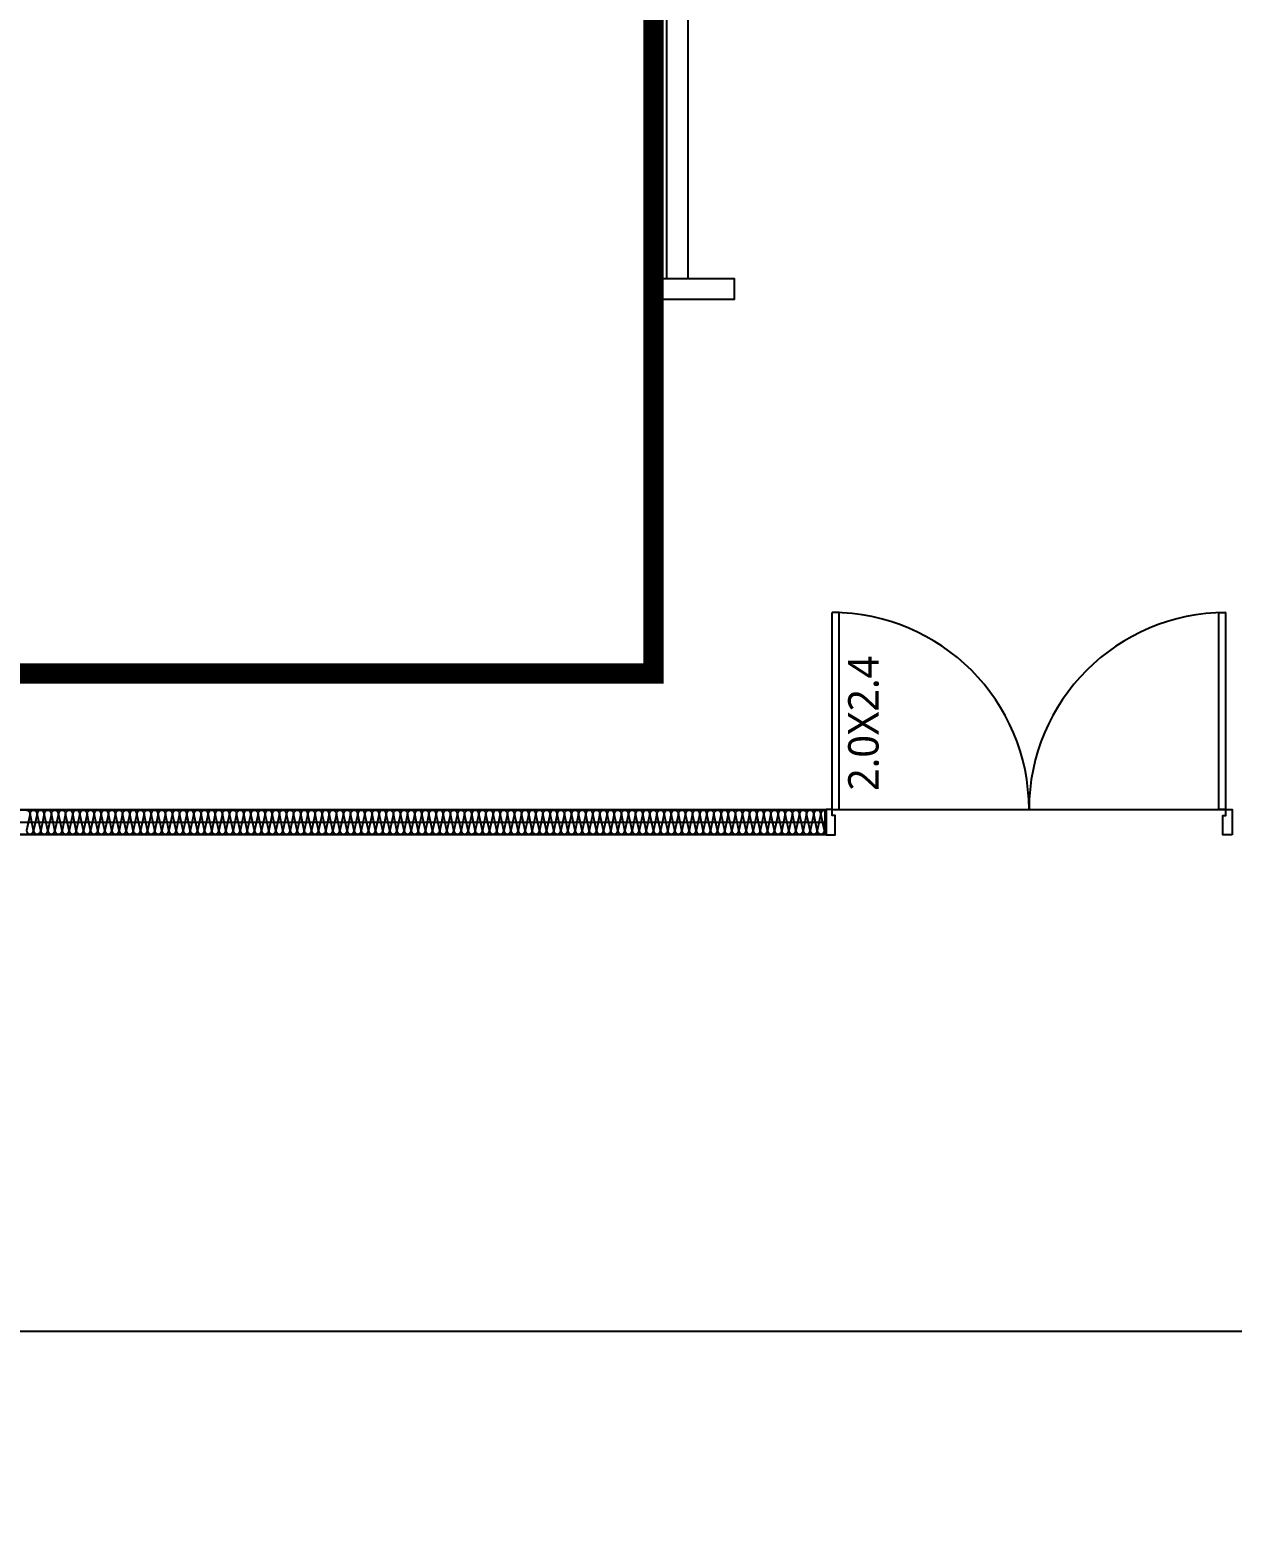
# Model space of a CAD drawing. Header units: millimetres. Extents: x 9 to 147, y 4 to 115.
# Drawn here: x 79.38 to 85.3, y 69.05 to 76.44 of the extents above; entities that cross this region are included whole.
import ezdxf

# ---------------------------------------------------------------- set-up
doc = ezdxf.new("R2010")
doc.units = ezdxf.units.MM
doc.header["$LTSCALE"] = 200
doc.linetypes.add('XR-PLAN$0$CEN-GAUN', pattern=[32.2, 30, -1, 0.2, -1])
doc.linetypes.add('XR-PLAN$0$HIDDEN', pattern=[0.375, 0.25, -0.125])
doc.layers.get('DEFPOINTS').update_dxf_attribs({"color": 137})
for name, color, linetype in [('XR-PLAN$0$CEN', 252, 'XR-PLAN$0$CEN-GAUN'), ('XR-PLAN$0$DOOR', 252, 'Continuous'), ('XR-PLAN$0$DOOR-OPEN', 252, 'Continuous'), ('XR-PLAN$0$ELE-6', 252, 'Continuous'), ('XR-PLAN$0$ELE-7', 252, 'Continuous'), ('XR-PLAN$0$ETC', 252, 'Continuous'), ('XR-PLAN$0$HAT', 252, 'Continuous'), ('XR-PLAN$0$HAT-INS', 252, 'Continuous'), ('XR-PLAN$0$Panel', 252, 'Continuous'), ('XR-PLAN$0$Z-하부구조체', 252, 'XR-PLAN$0$HIDDEN')]:
    doc.layers.add(name, color=color, linetype=linetype)
doc.styles.add('XR-PLAN$0$스타일1', font='MALGUN_0.TTF')

# ---------------------------------------------------------------- blocks, each defined once
blk = doc.blocks.new('*U101')
at = {"layer": 'XR-PLAN$0$HAT-INS'}
for points in [[(-8544.9, 0, -0.414214), (-8559.9, 15), (-8544.9, 85, 1), (-8574.9, 85), (-8559.9, 15, -0.414214), (-8574.9, 0, 0.414214)], [(-8514.9, 0, -0.414214), (-8529.9, 15), (-8514.9, 85, 1), (-8544.9, 85), (-8529.9, 15, -0.414214), (-8544.9, 0, 0.414214)], [(-8484.9, 0, -0.414214), (-8499.9, 15), (-8484.9, 85, 1), (-8514.9, 85), (-8499.9, 15, -0.414214), (-8514.9, 0, 0.414214)], [(-8454.9, 0, -0.414214), (-8469.9, 15), (-8454.9, 85, 1), (-8484.9, 85), (-8469.9, 15, -0.414214), (-8484.9, 0, 0.414214)], [(-8424.9, 0, -0.414214), (-8439.9, 15), (-8424.9, 85, 1), (-8454.9, 85), (-8439.9, 15, -0.414214), (-8454.9, 0, 0.414214)], [(-8394.9, 0, -0.414214), (-8409.9, 15), (-8394.9, 85, 1), (-8424.9, 85), (-8409.9, 15, -0.414214), (-8424.9, 0, 0.414214)], [(-8364.9, 0, -0.414214), (-8379.9, 15), (-8364.9, 85, 1), (-8394.9, 85), (-8379.9, 15, -0.414214), (-8394.9, 0, 0.414214)], [(-8334.9, 0, -0.414214), (-8349.9, 15), (-8334.9, 85, 1), (-8364.9, 85), (-8349.9, 15, -0.414214), (-8364.9, 0, 0.414214)], [(-8304.9, 0, -0.414214), (-8319.9, 15), (-8304.9, 85, 1), (-8334.9, 85), (-8319.9, 15, -0.414214), (-8334.9, 0, 0.414214)], [(-8274.9, 0, -0.414214), (-8289.9, 15), (-8274.9, 85, 1), (-8304.9, 85), (-8289.9, 15, -0.414214), (-8304.9, 0, 0.414214)], [(-8244.9, 0, -0.414214), (-8259.9, 15), (-8244.9, 85, 1), (-8274.9, 85), (-8259.9, 15, -0.414214), (-8274.9, 0, 0.414214)], [(-8214.9, 0, -0.414214), (-8229.9, 15), (-8214.9, 85, 1), (-8244.9, 85), (-8229.9, 15, -0.414214), (-8244.9, 0, 0.414214)], [(-8184.9, 0, -0.414214), (-8199.9, 15), (-8184.9, 85, 1), (-8214.9, 85), (-8199.9, 15, -0.414214), (-8214.9, 0, 0.414214)], [(-8154.9, 0, -0.414214), (-8169.9, 15), (-8154.9, 85, 1), (-8184.9, 85), (-8169.9, 15, -0.414214), (-8184.9, 0, 0.414214)], [(-8124.9, 0, -0.414214), (-8139.9, 15), (-8124.9, 85, 1), (-8154.9, 85), (-8139.9, 15, -0.414214), (-8154.9, 0, 0.414214)], [(-8094.9, 0, -0.414214), (-8109.9, 15), (-8094.9, 85, 1), (-8124.9, 85), (-8109.9, 15, -0.414214), (-8124.9, 0, 0.414214)], [(-8064.9, 0, -0.414214), (-8079.9, 15), (-8064.9, 85, 1), (-8094.9, 85), (-8079.9, 15, -0.414214), (-8094.9, 0, 0.414214)], [(-8034.9, 0, -0.414214), (-8049.9, 15), (-8034.9, 85, 1), (-8064.9, 85), (-8049.9, 15, -0.414214), (-8064.9, 0, 0.414214)], [(-8004.9, 0, -0.414214), (-8019.9, 15), (-8004.9, 85, 1), (-8034.9, 85), (-8019.9, 15, -0.414214), (-8034.9, 0, 0.414214)], [(-7974.9, 0, -0.414214), (-7989.9, 15), (-7974.9, 85, 1), (-8004.9, 85), (-7989.9, 15, -0.414214), (-8004.9, 0, 0.414214)], [(-7944.9, 0, -0.414214), (-7959.9, 15), (-7944.9, 85, 1), (-7974.9, 85), (-7959.9, 15, -0.414214), (-7974.9, 0, 0.414214)], [(-7914.9, 0, -0.414214), (-7929.9, 15), (-7914.9, 85, 1), (-7944.9, 85), (-7929.9, 15, -0.414214), (-7944.9, 0, 0.414214)], [(-7884.9, 0, -0.414214), (-7899.9, 15), (-7884.9, 85, 1), (-7914.9, 85), (-7899.9, 15, -0.414214), (-7914.9, 0, 0.414214)], [(-7854.9, 0, -0.414214), (-7869.9, 15), (-7854.9, 85, 1), (-7884.9, 85), (-7869.9, 15, -0.414214), (-7884.9, 0, 0.414214)], [(-7824.9, 0, -0.414214), (-7839.9, 15), (-7824.9, 85, 1), (-7854.9, 85), (-7839.9, 15, -0.414214), (-7854.9, 0, 0.414214)], [(-7794.9, 0, -0.414214), (-7809.9, 15), (-7794.9, 85, 1), (-7824.9, 85), (-7809.9, 15, -0.414214), (-7824.9, 0, 0.414214)], [(-7764.9, 0, -0.414214), (-7779.9, 15), (-7764.9, 85, 1), (-7794.9, 85), (-7779.9, 15, -0.414214), (-7794.9, 0, 0.414214)], [(-7734.9, 0, -0.414214), (-7749.9, 15), (-7734.9, 85, 1), (-7764.9, 85), (-7749.9, 15, -0.414214), (-7764.9, 0, 0.414214)], [(-7704.9, 0, -0.414214), (-7719.9, 15), (-7704.9, 85, 1), (-7734.9, 85), (-7719.9, 15, -0.414214), (-7734.9, 0, 0.414214)], [(-7674.9, 0, -0.414214), (-7689.9, 15), (-7674.9, 85, 1), (-7704.9, 85), (-7689.9, 15, -0.414214), (-7704.9, 0, 0.414214)], [(-7644.9, 0, -0.414214), (-7659.9, 15), (-7644.9, 85, 1), (-7674.9, 85), (-7659.9, 15, -0.414214), (-7674.9, 0, 0.414214)], [(-7614.9, 0, -0.414214), (-7629.9, 15), (-7614.9, 85, 1), (-7644.9, 85), (-7629.9, 15, -0.414214), (-7644.9, 0, 0.414214)], [(-7584.9, 0, -0.414214), (-7599.9, 15), (-7584.9, 85, 1), (-7614.9, 85), (-7599.9, 15, -0.414214), (-7614.9, 0, 0.414214)], [(-7554.9, 0, -0.414214), (-7569.9, 15), (-7554.9, 85, 1), (-7584.9, 85), (-7569.9, 15, -0.414214), (-7584.9, 0, 0.414214)], [(-7524.9, 0, -0.414214), (-7539.9, 15), (-7524.9, 85, 1), (-7554.9, 85), (-7539.9, 15, -0.414214), (-7554.9, 0, 0.414214)], [(-7494.9, 0, -0.414214), (-7509.9, 15), (-7494.9, 85, 1), (-7524.9, 85), (-7509.9, 15, -0.414214), (-7524.9, 0, 0.414214)], [(-7464.9, 0, -0.414214), (-7479.9, 15), (-7464.9, 85, 1), (-7494.9, 85), (-7479.9, 15, -0.414214), (-7494.9, 0, 0.414214)], [(-7434.9, 0, -0.414214), (-7449.9, 15), (-7434.9, 85, 1), (-7464.9, 85), (-7449.9, 15, -0.414214), (-7464.9, 0, 0.414214)], [(-7404.9, 0, -0.414214), (-7419.9, 15), (-7404.9, 85, 1), (-7434.9, 85), (-7419.9, 15, -0.414214), (-7434.9, 0, 0.414214)], [(-7374.9, 0, -0.414214), (-7389.9, 15), (-7374.9, 85, 1), (-7404.9, 85), (-7389.9, 15, -0.414214), (-7404.9, 0, 0.414214)], [(-7344.9, 0, -0.414214), (-7359.9, 15), (-7344.9, 85, 1), (-7374.9, 85), (-7359.9, 15, -0.414214), (-7374.9, 0, 0.414214)], [(-7314.9, 0, -0.414214), (-7329.9, 15), (-7314.9, 85, 1), (-7344.9, 85), (-7329.9, 15, -0.414214), (-7344.9, 0, 0.414214)], [(-7284.9, 0, -0.414214), (-7299.9, 15), (-7284.9, 85, 1), (-7314.9, 85), (-7299.9, 15, -0.414214), (-7314.9, 0, 0.414214)], [(-7254.9, 0, -0.414214), (-7269.9, 15), (-7254.9, 85, 1), (-7284.9, 85), (-7269.9, 15, -0.414214), (-7284.9, 0, 0.414214)], [(-7224.9, 0, -0.414214), (-7239.9, 15), (-7224.9, 85, 1), (-7254.9, 85), (-7239.9, 15, -0.414214), (-7254.9, 0, 0.414214)], [(-7194.9, 0, -0.414214), (-7209.9, 15), (-7194.9, 85, 1), (-7224.9, 85), (-7209.9, 15, -0.414214), (-7224.9, 0, 0.414214)], [(-7164.9, 0, -0.414214), (-7179.9, 15), (-7164.9, 85, 1), (-7194.9, 85), (-7179.9, 15, -0.414214), (-7194.9, 0, 0.414214)], [(-7134.9, 0, -0.414214), (-7149.9, 15), (-7134.9, 85, 1), (-7164.9, 85), (-7149.9, 15, -0.414214), (-7164.9, 0, 0.414214)], [(-7104.9, 0, -0.414214), (-7119.9, 15), (-7104.9, 85, 1), (-7134.9, 85), (-7119.9, 15, -0.414214), (-7134.9, 0, 0.414214)], [(-7074.9, 0, -0.414214), (-7089.9, 15), (-7074.9, 85, 1), (-7104.9, 85), (-7089.9, 15, -0.414214), (-7104.9, 0, 0.414214)], [(-7044.9, 0, -0.414214), (-7059.9, 15), (-7044.9, 85, 1), (-7074.9, 85), (-7059.9, 15, -0.414214), (-7074.9, 0, 0.414214)], [(-7014.9, 0, -0.414214), (-7029.9, 15), (-7014.9, 85, 1), (-7044.9, 85), (-7029.9, 15, -0.414214), (-7044.9, 0, 0.414214)], [(-6984.9, 0, -0.414214), (-6999.9, 15), (-6984.9, 85, 1), (-7014.9, 85), (-6999.9, 15, -0.414214), (-7014.9, 0, 0.414214)], [(-6954.9, 0, -0.414214), (-6969.9, 15), (-6954.9, 85, 1), (-6984.9, 85), (-6969.9, 15, -0.414214), (-6984.9, 0, 0.414214)], [(-6924.9, 0, -0.414214), (-6939.9, 15), (-6924.9, 85, 1), (-6954.9, 85), (-6939.9, 15, -0.414214), (-6954.9, 0, 0.414214)], [(-6894.9, 0, -0.414214), (-6909.9, 15), (-6894.9, 85, 1), (-6924.9, 85), (-6909.9, 15, -0.414214), (-6924.9, 0, 0.414214)], [(-6864.9, 0, -0.414214), (-6879.9, 15), (-6864.9, 85, 1), (-6894.9, 85), (-6879.9, 15, -0.414214), (-6894.9, 0, 0.414214)], [(-6834.9, 0, -0.414214), (-6849.9, 15), (-6834.9, 85, 1), (-6864.9, 85), (-6849.9, 15, -0.414214), (-6864.9, 0, 0.414214)], [(-6804.9, 0, -0.414214), (-6819.9, 15), (-6804.9, 85, 1), (-6834.9, 85), (-6819.9, 15, -0.414214), (-6834.9, 0, 0.414214)], [(-6774.9, 0, -0.414214), (-6789.9, 15), (-6774.9, 85, 1), (-6804.9, 85), (-6789.9, 15, -0.414214), (-6804.9, 0, 0.414214)], [(-6744.9, 0, -0.414214), (-6759.9, 15), (-6744.9, 85, 1), (-6774.9, 85), (-6759.9, 15, -0.414214), (-6774.9, 0, 0.414214)], [(-6714.9, 0, -0.414214), (-6729.9, 15), (-6714.9, 85, 1), (-6744.9, 85), (-6729.9, 15, -0.414214), (-6744.9, 0, 0.414214)], [(-6684.9, 0, -0.414214), (-6699.9, 15), (-6684.9, 85, 1), (-6714.9, 85), (-6699.9, 15, -0.414214), (-6714.9, 0, 0.414214)], [(-6654.9, 0, -0.414214), (-6669.9, 15), (-6654.9, 85, 1), (-6684.9, 85), (-6669.9, 15, -0.414214), (-6684.9, 0, 0.414214)], [(-6624.9, 0, -0.414214), (-6639.9, 15), (-6624.9, 85, 1), (-6654.9, 85), (-6639.9, 15, -0.414214), (-6654.9, 0, 0.414214)], [(-6594.9, 0, -0.414214), (-6609.9, 15), (-6594.9, 85, 1), (-6624.9, 85), (-6609.9, 15, -0.414214), (-6624.9, 0, 0.414214)], [(-6564.9, 0, -0.414214), (-6579.9, 15), (-6564.9, 85, 1), (-6594.9, 85), (-6579.9, 15, -0.414214), (-6594.9, 0, 0.414214)], [(-6534.9, 0, -0.414214), (-6549.9, 15), (-6534.9, 85, 1), (-6564.9, 85), (-6549.9, 15, -0.414214), (-6564.9, 0, 0.414214)], [(-6504.9, 0, -0.414214), (-6519.9, 15), (-6504.9, 85, 1), (-6534.9, 85), (-6519.9, 15, -0.414214), (-6534.9, 0, 0.414214)], [(-6474.9, 0, -0.414214), (-6489.9, 15), (-6474.9, 85, 1), (-6504.9, 85), (-6489.9, 15, -0.414214), (-6504.9, 0, 0.414214)], [(-6444.9, 0, -0.414214), (-6459.9, 15), (-6444.9, 85, 1), (-6474.9, 85), (-6459.9, 15, -0.414214), (-6474.9, 0, 0.414214)], [(-6414.9, 0, -0.414214), (-6429.9, 15), (-6414.9, 85, 1), (-6444.9, 85), (-6429.9, 15, -0.414214), (-6444.9, 0, 0.414214)], [(-6384.9, 0, -0.414214), (-6399.9, 15), (-6384.9, 85, 1), (-6414.9, 85), (-6399.9, 15, -0.414214), (-6414.9, 0, 0.414214)], [(-6354.9, 0, -0.414214), (-6369.9, 15), (-6354.9, 85, 1), (-6384.9, 85), (-6369.9, 15, -0.414214), (-6384.9, 0, 0.414214)], [(-6324.9, 0, -0.414214), (-6339.9, 15), (-6324.9, 85, 1), (-6354.9, 85), (-6339.9, 15, -0.414214), (-6354.9, 0, 0.414214)], [(-6294.9, 0, -0.414214), (-6309.9, 15), (-6294.9, 85, 1), (-6324.9, 85), (-6309.9, 15, -0.414214), (-6324.9, 0, 0.414214)], [(-6264.9, 0, -0.414214), (-6279.9, 15), (-6264.9, 85, 1), (-6294.9, 85), (-6279.9, 15, -0.414214), (-6294.9, 0, 0.414214)], [(-6234.9, 0, -0.414214), (-6249.9, 15), (-6234.9, 85, 1), (-6264.9, 85), (-6249.9, 15, -0.414214), (-6264.9, 0, 0.414214)], [(-6204.9, 0, -0.414214), (-6219.9, 15), (-6204.9, 85, 1), (-6234.9, 85), (-6219.9, 15, -0.414214), (-6234.9, 0, 0.414214)], [(-6174.9, 0, -0.414214), (-6189.9, 15), (-6174.9, 85, 1), (-6204.9, 85), (-6189.9, 15, -0.414214), (-6204.9, 0, 0.414214)], [(-6144.9, 0, -0.414214), (-6159.9, 15), (-6144.9, 85, 1), (-6174.9, 85), (-6159.9, 15, -0.414214), (-6174.9, 0, 0.414214)], [(-6114.9, 0, -0.414214), (-6129.9, 15), (-6114.9, 85, 1), (-6144.9, 85), (-6129.9, 15, -0.414214), (-6144.9, 0, 0.414214)], [(-6084.9, 0, -0.414214), (-6099.9, 15), (-6084.9, 85, 1), (-6114.9, 85), (-6099.9, 15, -0.414214), (-6114.9, 0, 0.414214)], [(-6054.9, 0, -0.414214), (-6069.9, 15), (-6054.9, 85, 1), (-6084.9, 85), (-6069.9, 15, -0.414214), (-6084.9, 0, 0.414214)], [(-6024.9, 0, -0.414214), (-6039.9, 15), (-6024.9, 85, 1), (-6054.9, 85), (-6039.9, 15, -0.414214), (-6054.9, 0, 0.414214)], [(-5994.9, 0, -0.414214), (-6009.9, 15), (-5994.9, 85, 1), (-6024.9, 85), (-6009.9, 15, -0.414214), (-6024.9, 0, 0.414214)], [(-5964.9, 0, -0.414214), (-5979.9, 15), (-5964.9, 85, 1), (-5994.9, 85), (-5979.9, 15, -0.414214), (-5994.9, 0, 0.414214)], [(-5934.9, 0, -0.414214), (-5949.9, 15), (-5934.9, 85, 1), (-5964.9, 85), (-5949.9, 15, -0.414214), (-5964.9, 0, 0.414214)], [(-5904.9, 0, -0.414214), (-5919.9, 15), (-5904.9, 85, 1), (-5934.9, 85), (-5919.9, 15, -0.414214), (-5934.9, 0, 0.414214)], [(-5874.9, 0, -0.414214), (-5889.9, 15), (-5874.9, 85, 1), (-5904.9, 85), (-5889.9, 15, -0.414214), (-5904.9, 0, 0.414214)], [(-5844.9, 0, -0.414214), (-5859.9, 15), (-5844.9, 85, 1), (-5874.9, 85), (-5859.9, 15, -0.414214), (-5874.9, 0, 0.414214)], [(-5814.9, 0, -0.414214), (-5829.9, 15), (-5814.9, 85, 1), (-5844.9, 85), (-5829.9, 15, -0.414214), (-5844.9, 0, 0.414214)], [(-5784.9, 0, -0.414214), (-5799.9, 15), (-5784.9, 85, 1), (-5814.9, 85), (-5799.9, 15, -0.414214), (-5814.9, 0, 0.414214)], [(-5754.9, 0, -0.414214), (-5769.9, 15), (-5754.9, 85, 1), (-5784.9, 85), (-5769.9, 15, -0.414214), (-5784.9, 0, 0.414214)], [(-5724.9, 0, -0.414214), (-5739.9, 15), (-5724.9, 85, 1), (-5754.9, 85), (-5739.9, 15, -0.414214), (-5754.9, 0, 0.414214)], [(-5694.9, 0, -0.414214), (-5709.9, 15), (-5694.9, 85, 1), (-5724.9, 85), (-5709.9, 15, -0.414214), (-5724.9, 0, 0.414214)], [(-5664.9, 0, -0.414214), (-5679.9, 15), (-5664.9, 85, 1), (-5694.9, 85), (-5679.9, 15, -0.414214), (-5694.9, 0, 0.414214)], [(-5634.9, 0, -0.414214), (-5649.9, 15), (-5634.9, 85, 1), (-5664.9, 85), (-5649.9, 15, -0.414214), (-5664.9, 0, 0.414214)], [(-5604.9, 0, -0.414214), (-5619.9, 15), (-5604.9, 85, 1), (-5634.9, 85), (-5619.9, 15, -0.414214), (-5634.9, 0, 0.414214)], [(-5574.9, 0, -0.414214), (-5589.9, 15), (-5574.9, 85, 1), (-5604.9, 85), (-5589.9, 15, -0.414214), (-5604.9, 0, 0.414214)], [(-5544.9, 0, -0.414214), (-5559.9, 15), (-5544.9, 85, 1), (-5574.9, 85), (-5559.9, 15, -0.414214), (-5574.9, 0, 0.414214)], [(-5514.9, 0, -0.414214), (-5529.9, 15), (-5514.9, 85, 1), (-5544.9, 85), (-5529.9, 15, -0.414214), (-5544.9, 0, 0.414214)], [(-5484.9, 0, -0.414214), (-5499.9, 15), (-5484.9, 85, 1), (-5514.9, 85), (-5499.9, 15, -0.414214), (-5514.9, 0, 0.414214)], [(-5454.9, 0, -0.414214), (-5469.9, 15), (-5454.9, 85, 1), (-5484.9, 85), (-5469.9, 15, -0.414214), (-5484.9, 0, 0.414214)], [(-5424.9, 0, -0.414214), (-5439.9, 15), (-5424.9, 85, 1), (-5454.9, 85), (-5439.9, 15, -0.414214), (-5454.9, 0, 0.414214)], [(-5394.9, 0, -0.414214), (-5409.9, 15), (-5394.9, 85, 1), (-5424.9, 85), (-5409.9, 15, -0.414214), (-5424.9, 0, 0.414214)], [(-5364.9, 0, -0.414214), (-5379.9, 15), (-5364.9, 85, 1), (-5394.9, 85), (-5379.9, 15, -0.414214), (-5394.9, 0, 0.414214)], [(-5334.9, 0, -0.414214), (-5349.9, 15), (-5334.9, 85, 1), (-5364.9, 85), (-5349.9, 15, -0.414214), (-5364.9, 0, 0.414214)], [(-5304.9, 0, -0.414214), (-5319.9, 15), (-5304.9, 85, 1), (-5334.9, 85), (-5319.9, 15, -0.414214), (-5334.9, 0, 0.414214)], [(-5274.9, 0, -0.414214), (-5289.9, 15), (-5274.9, 85, 1), (-5304.9, 85), (-5289.9, 15, -0.414214), (-5304.9, 0, 0.414214)], [(-5244.9, 0, -0.414214), (-5259.9, 15), (-5244.9, 85, 1), (-5274.9, 85), (-5259.9, 15, -0.414214), (-5274.9, 0, 0.414214)], [(-5214.9, 0, -0.414214), (-5229.9, 15), (-5214.9, 85, 1), (-5244.9, 85), (-5229.9, 15, -0.414214), (-5244.9, 0, 0.414214)]]:
    blk.add_lwpolyline(points, format="xyb", dxfattribs=at)
blk = doc.blocks.new('XR-PLAN$0$D-2000')
at = {"layer": 'XR-PLAN$0$DOOR'}
for p, q in [((30, 210), (30, 1180)), ((1970, 210), (1970, 1180))]:
    blk.add_line(p, q, dxfattribs=at)
for points in [[(30, 210), (65, 210), (65, 1180), (30, 1180)], [(1970, 210), (1935, 210), (1935, 1180), (1970, 1180)], [(0, 85), (45, 85), (45, 85), (45, 85), (45, 180), (30, 180), (30, 210), (0, 210), (0, 85)], [(2000, 85), (1955, 85), (1955, 85), (1955, 85), (1955, 180), (1970, 180), (1970, 210), (2000, 210), (2000, 85)]]:
    blk.add_lwpolyline(points, dxfattribs=at)
at = {"layer": 'XR-PLAN$0$DOOR-OPEN'}
for centre, start, end in [((30, 210), 0, 90), ((1970, 210), 90, 180)]:
    blk.add_arc(centre, 970, start, end, dxfattribs=at)
at = {"layer": 'DEFPOINTS', "style": 'XR-PLAN$0$스타일1'}
blk.add_text('2.0X2.4', height=150, rotation=90, dxfattribs=at).set_placement((258.9, 301.3))
blk = doc.blocks.new('XR-PLAN$0$auto sliding door')
at = {"layer": 'XR-PLAN$0$HAT-INS', "ltscale": 0.3}
for p, q in [((18.6, 1552.4), (18.6, 3161.3)), ((18.6, 3161.3), (76.4, 2860.5)), ((76.4, 2860.5), (18.6, 2860.5)), ((-109.7, 1552.4), (18.6, 1552.4))]:
    blk.add_line(p, q, dxfattribs=at)
for points in [[(-400, 3900), (0, 3900), (0, 4000), (-400, 4000)], [(-200, 3900), (-95.5, 3900), (-95.5, 1900), (-200, 1900)], [(-334, 2100), (-229.6, 2100), (-229.6, 100), (-334, 100)], [(-400, 0), (0, 0), (0, 100), (-400, 100)]]:
    blk.add_lwpolyline(points, close=True, dxfattribs=at)

msp = doc.modelspace()

# ---------------------------------------------------------------- linework, layer by layer
at = {"layer": 'XR-PLAN$0$CEN'}
msp.add_line((70, 72.5375), (83.3, 72.5375), dxfattribs=at)
at = {"layer": 'XR-PLAN$0$ELE-6'}
msp.add_lwpolyline([(70, 72.475), (70, 72.6), (83.3, 72.6), (83.3, 72.475), (70, 72.475)], dxfattribs=at)
at = {"layer": 'XR-PLAN$0$ELE-7', "ltscale": 10}
msp.add_lwpolyline([(43.4745, 58.0288), (87.4745, 58.0288), (87.4745, 70.0288), (43.4745, 70.0288)], close=True, dxfattribs=at)
at = {"layer": 'XR-PLAN$0$ETC', "const_width": 0.1}
msp.add_lwpolyline([(76.4496, 73.2696), (82.4496, 73.2696), (82.4496, 85.6097), (76.4496, 85.6)], dxfattribs=at)
at = {"layer": 'XR-PLAN$0$HAT'}
msp.add_line((83.33, 72.6), (85.27, 72.6), dxfattribs=at)
at = {"layer": 'XR-PLAN$0$Panel'}
msp.add_lwpolyline([(70, 72.5375), (70.004, 72.5375), (70.004, 72.479), (83.296, 72.479), (83.296, 72.596), (70.004, 72.596), (70.004, 72.5375), (70, 72.5375)], dxfattribs=at)

# ---------------------------------------------------------------- block references
at = {"layer": 'XR-PLAN$0$DOOR', "xscale": 0.001, "yscale": 0.001, "zscale": 0.001}
msp.add_blockref('XR-PLAN$0$D-2000', (83.3, 72.39), dxfattribs=at)
at = {"layer": 'XR-PLAN$0$HAT-INS', "xscale": 0.00117, "yscale": 0.00117, "zscale": 0.00117, "rotation": 180}
msp.add_blockref('*U101', (73.2595, 72.596), dxfattribs=at)
at = {"layer": 'XR-PLAN$0$Z-하부구조체', "xscale": 0.001, "yscale": 0.001, "zscale": 0.001}
msp.add_blockref('XR-PLAN$0$auto sliding door', (82.8496, 75.1135), dxfattribs=at)

doc.saveas('drawing.dxf')
